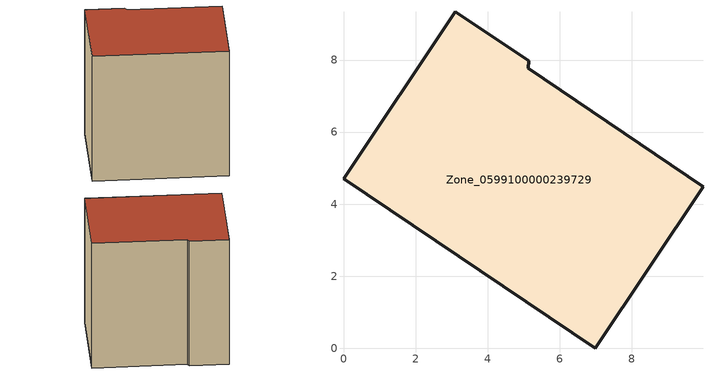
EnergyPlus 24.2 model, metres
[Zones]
Zone_0599100000239729
 floor ground (C_G): 0,4.7 3.1,9.34 5.14,7.98 5.13,7.77 9.98,4.48 6.99,0 z0
 wall outside (C_F): 6.99,0 9.98,4.48 5.13,7.77 5.14,7.98 3.1,9.34 0,4.7 6.99,0 z0:8.91
 roof outside (C_R): 3.1,9.34 0,4.7 6.99,0 9.98,4.48 5.13,7.77 5.14,7.98 z8.91
[BUILDING]
Pand.0599100000239729: North Axis=0; Terrain=City; Loads Convergence Tolerance Value=0.04; Temperature Convergence Tolerance Value=0.4; Solar Distribution=FullExterior; Maximum Number of Warmup Days=25; Minimum Number of Warmup Days=1
[Site:Location]
Rotterdam.The.Hague.AP_ZH_NLD Design_Conditions: Latitude=51.96; Longitude=4.45; Time Zone=1; Elevation=-4.5
[SITE:GROUNDTEMPERATURE:BUILDINGSURFACE]
18, 18, 18, 18, 18, 18, 18, 18, 18, 18, 18, 18
[MATERIAL] Thermal Absorptance=0.9; Solar Absorptance=0.7; Visible Absorptance=0.7
Name | Roughness | Thickness | Conductivity | Density | Specific Heat
G.TI.1946 | MediumSmooth | 0.15 | 1 | 540 | 1210
F.TI.1946 | Rough | 0.3 | 0.857143 | 1920 | 840
R.TI.1946 | MediumRough | 0.2 | 0.1 | 1500 | 1000
[CONSTRUCTION]
C_G: G.TI.1946
C_F: F.TI.1946
C_R: R.TI.1946
[ZONE]
Zone_0599100000239729: Type=1; Multiplier=1; Ceiling Height=Autocalculate; Volume=Autocalculate; Floor Area=autocalculate; Part of Total Floor Area=Yes
[ZONEINFILTRATION:DESIGNFLOWRATE]
Infil_Zone_0599100000239729: Zone or ZoneList or Space or SpaceList=Zone_0599100000239729; Schedule=AlwaysOn; Design Flow Rate Calculation Method=Flow/Area; Flow Rate per Floor Area=0.003; Constant Term Coefficient=1; Temperature Term Coefficient=0; Velocity Term Coefficient=0; Velocity Squared Term Coefficient=0
[HVACTEMPLATE:ZONE:IDEALLOADSAIRSYSTEM]
Zone_0599100000239729: Maximum Heating Supply Air Temperature=50; Minimum Cooling Supply Air Temperature=13; Maximum Heating Supply Air Humidity Ratio=0.0156; Minimum Cooling Supply Air Humidity Ratio=0.0077; Heating Limit=NoLimit; Cooling Limit=NoLimit; Dehumidification Control Type=ConstantSensibleHeatRatio; Cooling Sensible Heat Ratio=0.7; Dehumidification Setpoint=60; Humidification Control Type=None; Humidification Setpoint=30; Outdoor Air Method=None; Outdoor Air Flow Rate per Person=0.00944; Outdoor Air Flow Rate per Zone Floor Area=0; Outdoor Air Flow Rate per Zone=0; Demand Controlled Ventilation Type=None; Outdoor Air Economizer Type=NoEconomizer; Heat Recovery Type=None; Sensible Heat Recovery Effectiveness=0.7; Latent Heat Recovery Effectiveness=0.65
[ZONECONTROL:THERMOSTAT]
ThermostatControl_Zone_0599100000239729: Zone or ZoneList=Zone_0599100000239729; Control Type Schedule=DualSetpointControlType; Control 1=Thermostat_Zone_0599100000239729; Temperature Difference Between Cutout And Setpoint=0
[THERMOSTATSETPOINT:DUALSETPOINT]
Thermostat_Zone_0599100000239729: Heating Setpoint Temperature Schedule=HeatingSetpoint_Zone_0599100000239729; Cooling Setpoint Temperature Schedule=CoolingSetpoint_Zone_0599100000239729
[SCHEDULE:COMPACT]
HeatingSetpoint_Zone_0599100000239729: Through: 12/31, For: AllDays, Until: 24:00, 21
CoolingSetpoint_Zone_0599100000239729: Through: 12/31, For: AllDays, Until: 24:00, 24
DualSetpointControlType: Through: 12/31, For: AllDays, Until: 24:00, 4
AlwaysOn: Through: 12/31, For: AllDays, Until: 24:00, 1
